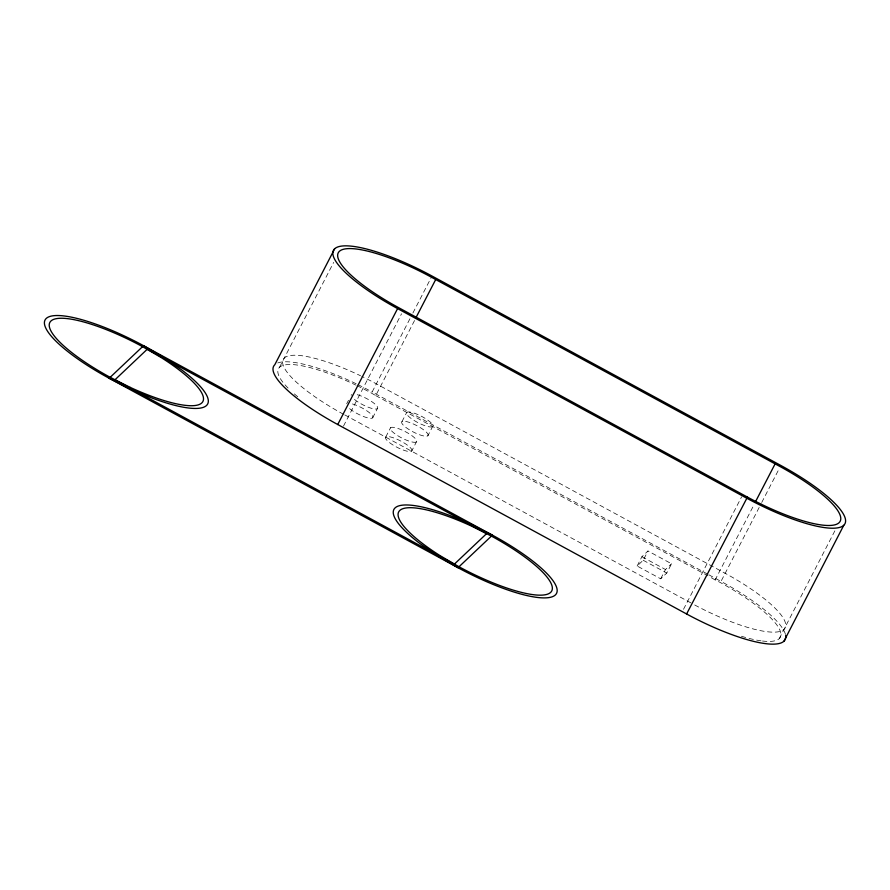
<?xml version="1.0" encoding="UTF-8"?>
<svg xmlns="http://www.w3.org/2000/svg" width="890" height="890" viewBox="0 0 890 890"><rect width="100%" height="100%" fill="white"/><g stroke="black" fill="none" stroke-linecap="round" stroke-linejoin="round"><path stroke-width="0.67" stroke-dasharray="4.45 3.34" d="M279.527 367.281L333.672 262.383M346.7 403.76L348.502 400.289M343.473 426.132L401.546 313.758M707.583 574.117L372.154 391.956L410.346 317.953M412.893 313.024L431.361 277.257M356.99 385.637A86.13 21.126 27.3 0 1 371.141 392.913L375.725 395.594L414.818 320M372.632 417.844L377.416 408.566M385.748 437.023L390.532 427.756M401.946 421.693L406.73 412.426M411.681 451.108A14.807 3.627 27.3 0 0 394.637 438.269A14.807 3.627 27.3 0 0 389.82 442.831A14.807 3.627 27.3 0 0 411.681 451.108L416.464 441.829A14.807 3.627 27.3 0 0 399.432 428.991A14.807 3.627 27.3 0 0 394.604 433.552A14.807 3.627 27.3 0 0 416.464 441.829M427.868 435.777A14.807 3.627 27.3 0 0 410.835 422.939A14.807 3.627 27.3 0 0 406.018 427.5A14.807 3.627 27.3 0 0 427.868 435.777L432.651 426.499A14.807 3.627 27.3 0 0 415.619 413.661A14.807 3.627 27.3 0 0 410.802 418.222A14.807 3.627 27.3 0 0 432.651 426.499M637.129 566.007L641.913 556.728L647.987 550.977L671.549 563.782L666.766 573.049L660.692 578.8L637.129 566.007L643.192 560.255L647.987 550.977M660.692 578.8L665.486 569.533L671.549 563.782M683.498 609.305L741.604 496.854M762.496 641.023A86.13 21.126 27.3 0 0 719.988 582.36L715.148 579.924L754.231 504.319M785.458 634.481A91.514 22.45 27.3 0 0 721 581.404L761.106 503.696M761.74 502.472L779.573 467.94M779.228 638.653L835.265 530.073M375.725 395.594L707.951 575.819M715.148 579.924L709.174 576.486M344.764 414.907L691.252 603.075M708.807 574.773L721 581.404M641.913 556.728L665.486 569.533M643.192 560.255L666.766 573.049M277.747 362.964A91.514 22.45 27.3 0 1 356.768 384.057M357.958 384.636A91.514 22.45 27.3 0 1 372.154 391.956M761.028 640.833A86.13 21.126 27.3 0 1 748.457 638.241M745.687 637.496A86.13 21.126 27.3 0 1 740.747 636.038M297.738 396.751A86.13 21.126 27.3 0 1 293.733 393.369M288.082 388.073A86.13 21.126 27.3 0 1 288.393 364.544A86.13 21.126 27.3 0 1 355.8 385.059M694.712 604.989A86.13 21.126 27.3 0 0 784.257 629.141A86.13 21.126 27.3 0 0 724.783 573.082L375.936 383.635A86.13 21.126 27.3 0 0 361.774 376.359M343.551 414.295A86.13 21.126 27.3 0 1 283.076 359.749A86.13 21.126 27.3 0 1 360.584 375.78M352.473 403.96A14.807 3.627 27.3 0 1 370.807 413.917A14.807 3.627 27.3 0 1 366.869 417.644A14.807 3.627 27.3 0 1 348.535 407.687M357.257 394.682A14.807 3.627 27.3 0 1 375.591 404.639A14.807 3.627 27.3 0 1 371.653 408.365A14.807 3.627 27.3 0 1 353.319 398.409M351.216 395.405A14.807 3.627 27.3 0 1 351.494 394.493"/><path stroke-width="1.33" d="M783.945 641.212L843.776 525.278A91.514 22.45 27.3 0 0 780.841 465.47L431.995 276.022A91.514 22.45 27.3 0 0 334.651 248.788L274.81 364.722A91.514 22.45 27.3 0 0 337.744 424.53L686.602 613.978A91.514 22.45 27.3 0 0 785.659 635.516M337.744 424.53L397.585 308.596A91.514 22.45 27.3 0 1 334.651 248.788M415.953 317.674L435.7 279.538L775.112 463.868L755.365 501.993M686.602 613.978L747.444 497.087A86.13 21.126 27.3 0 0 839.059 522.719A86.13 21.126 27.3 0 0 779.829 466.427L775.112 463.868M435.7 279.538L430.983 276.979A86.13 21.126 27.3 0 0 339.368 251.347A86.13 21.126 27.3 0 0 398.598 307.64L747.444 497.087M397.585 308.596L746.432 498.044A91.514 22.45 27.3 0 0 843.776 525.278M143.568 345.698L109.159 378.272A91.514 22.45 27.3 0 1 46.224 318.464A91.514 22.45 27.3 0 1 143.568 345.698L492.415 535.146A91.514 22.45 27.3 0 1 555.349 594.954A91.514 22.45 27.3 0 1 458.005 567.72L109.159 378.272L130.485 388.986L151.534 397.852A91.514 22.45 27.3 0 0 181.338 369.639L163.727 357.513L143.568 345.698M147.273 349.214L114.888 379.874L454.301 564.204L486.685 533.544L147.273 349.214M492.415 535.146L458.005 567.72L437.847 555.905L420.236 543.779A91.514 22.45 27.3 0 1 450.04 515.566L471.088 524.433L492.415 535.146M491.402 536.103L471.333 526.023A86.13 21.126 27.3 0 0 399.788 510.471A86.13 21.126 27.3 0 0 440.049 555.638L459.018 566.763A86.13 21.126 27.3 0 0 550.632 592.395A86.13 21.126 27.3 0 0 491.402 536.103M130.24 387.395L110.171 377.316A86.13 21.126 27.3 0 1 50.941 321.023A86.13 21.126 27.3 0 1 142.556 346.655L161.524 357.78A86.13 21.126 27.3 0 1 201.785 402.947A86.13 21.126 27.3 0 1 130.24 387.395"/></g></svg>
